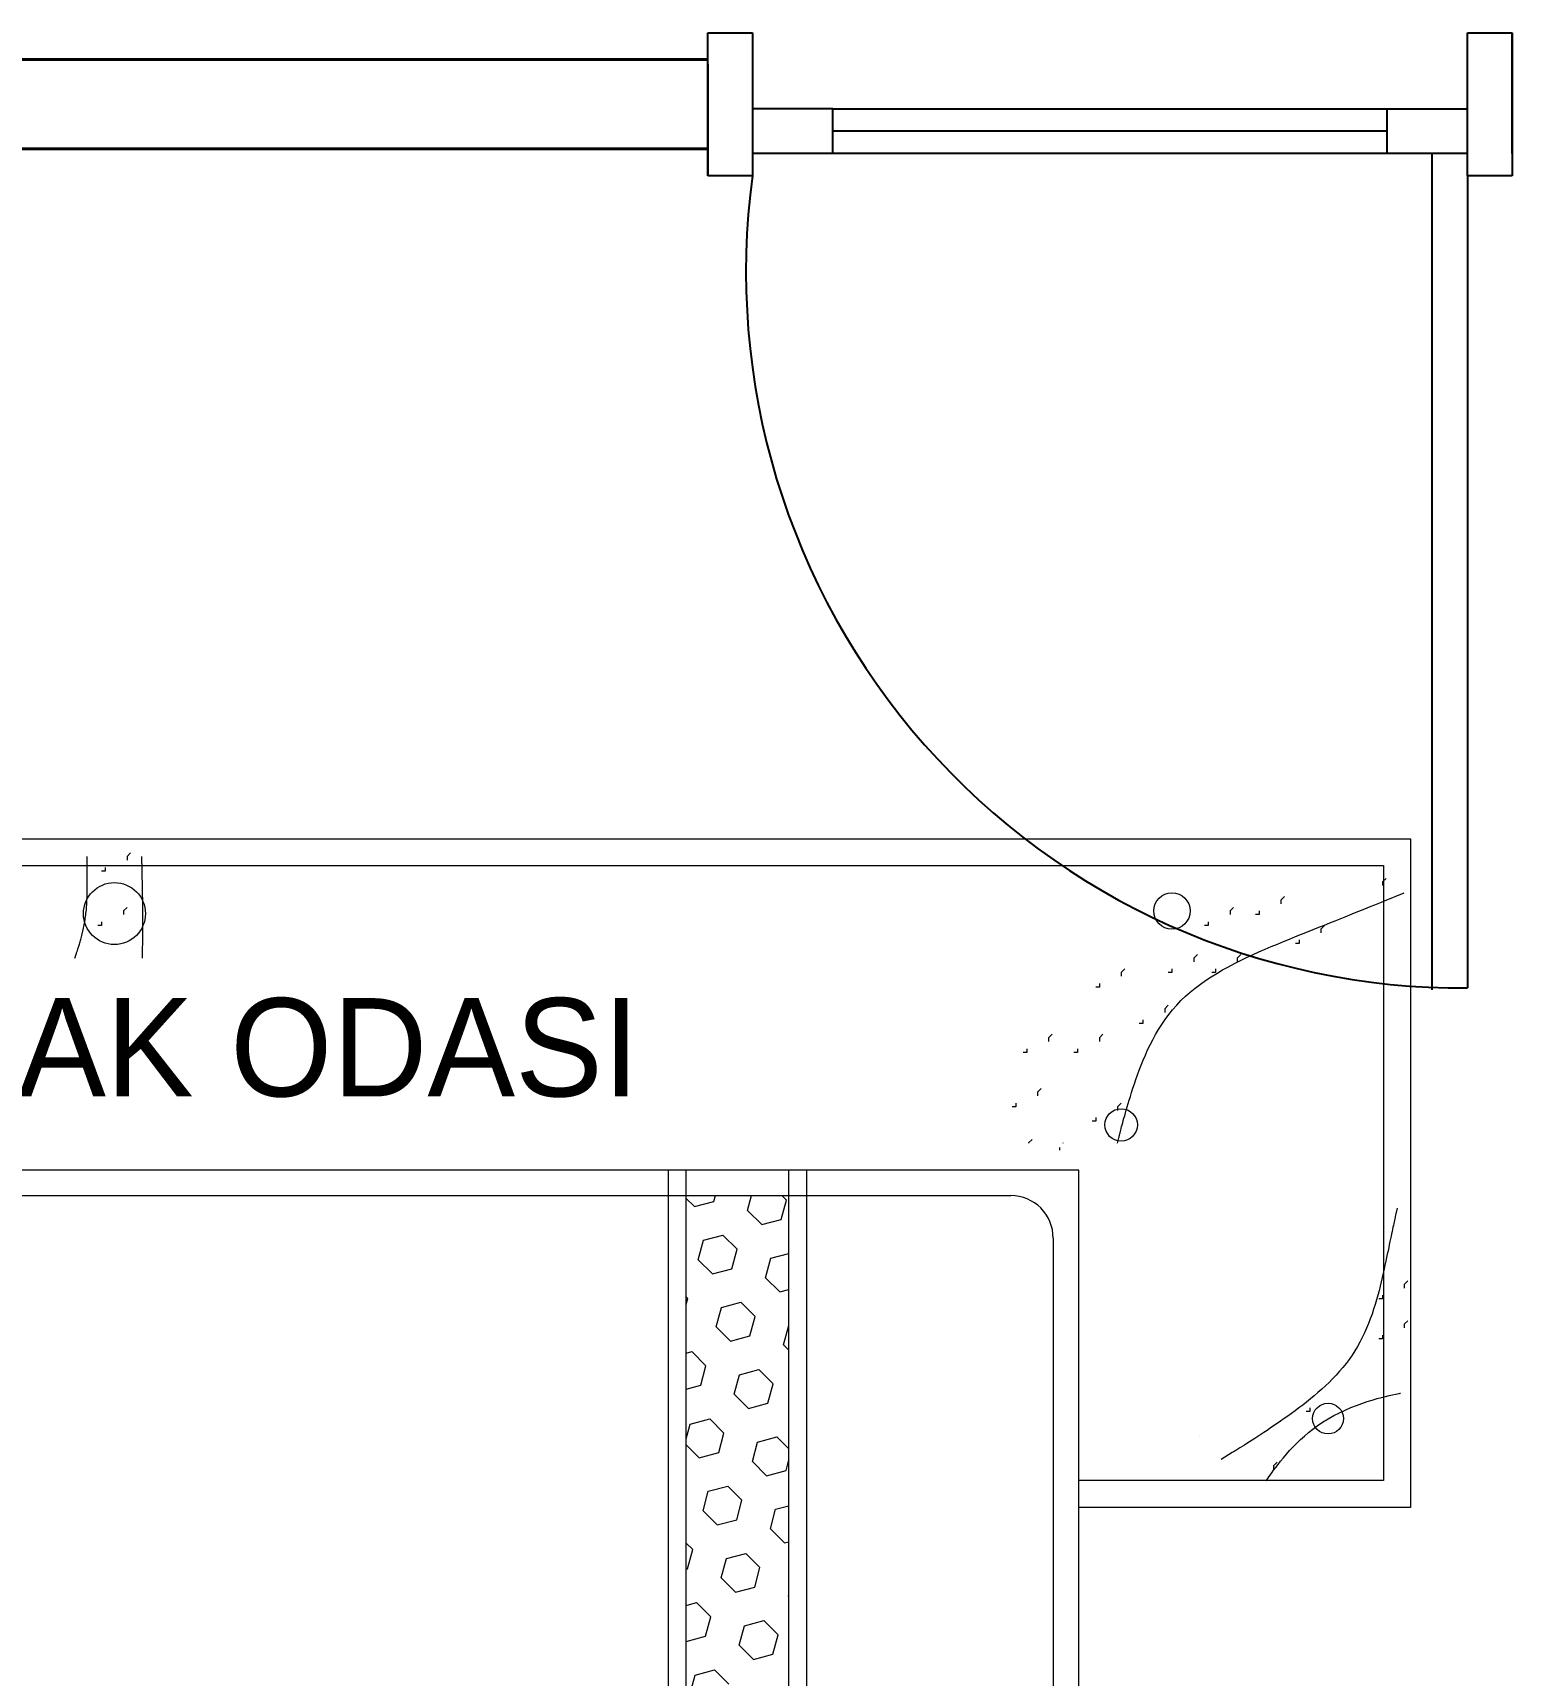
# Model space of a CAD drawing. Header units: millimetres. Extents: x 27 to 3754, y 31 to 1224.
# Drawn here: x 2282.2 to 2447.7, y 407.2 to 591 of the extents above; entities that cross this region are included whole.
import ezdxf

# ---------------------------------------------------------------- set-up
doc = ezdxf.new("R2010")
doc.units = ezdxf.units.MM
for name, color, linetype, lineweight in [('duvar_40', 255, 'Continuous', 40), ('forniture', 253, 'Continuous', 9), ('S_KAPI_25', 144, 'Continuous', 25), ('yazı', 255, 'Continuous', 20)]:
    doc.layers.add(name, color=color, linetype=linetype, lineweight=lineweight)
doc.styles.get("Standard").update_dxf_attribs({"font": 'EtrFont'})

# ---------------------------------------------------------------- blocks, each defined once
blk = doc.blocks.new('ıu')
at = {"layer": 'forniture'}
for p, q in [((17487.322519, 12656.733964), (17735.268017, 12656.733964)), ((17735.268017, 12656.733964), (17735.268017, 12581.902031)), ((17592.083699, 12655.15483), (17591.677584, 12654.749013)), ((17591.677584, 12654.749013), (17591.677584, 12654.343195)), ((17490.322519, 12653.733964), (17732.268017, 12653.733964)), ((17589.24099, 12653.125743), (17588.834874, 12653.125743)), ((17589.24099, 12653.531561), (17589.24099, 12653.125743)), ((17732.543476, 12652.314067), (17732.137361, 12651.908249)), ((17732.268017, 12653.733964), (17732.268017, 12584.902031)), ((17721.172606, 12650.284979), (17720.766491, 12649.879162)), ((17732.137361, 12651.908249), (17732.137361, 12651.502432)), ((17591.677617, 12649.067506), (17591.271501, 12648.661689)), ((17591.271501, 12648.661689), (17591.271501, 12648.255871)), ((17715.487188, 12649.067506), (17715.081072, 12648.661689)), ((17715.081072, 12648.661689), (17715.081072, 12648.255871)), ((17718.329897, 12648.661709), (17718.329897, 12648.255892)), ((17720.766491, 12649.879162), (17720.766491, 12649.473344)), ((17588.834908, 12647.038419), (17588.428792, 12647.038419)), ((17588.834908, 12647.444236), (17588.834908, 12647.038419)), ((17712.644479, 12647.038419), (17712.238363, 12647.038419)), ((17712.644479, 12647.444236), (17712.644479, 12647.038419)), ((17718.329897, 12648.255892), (17717.923781, 12648.255892)), ((17725.639745, 12647.038398), (17725.233629, 12646.63258)), ((17725.233629, 12646.63258), (17725.233629, 12646.226763)), ((17722.797035, 12645.00931), (17722.39092, 12645.00931)), ((17722.797035, 12645.415128), (17722.797035, 12645.00931)), ((17711.426165, 12643.791837), (17711.020049, 12643.38602)), ((17711.020049, 12643.38602), (17711.020049, 12642.980202)), ((17716.299386, 12643.791837), (17715.89327, 12643.38602)), ((17715.89327, 12643.38602), (17715.89327, 12642.980202)), ((17703.30412, 12642.168567), (17702.898004, 12641.76275)), ((17702.898004, 12641.76275), (17702.898004, 12641.356932)), ((17708.583456, 12641.76275), (17708.17734, 12641.76275)), ((17708.583456, 12642.168567), (17708.583456, 12641.76275)), ((17713.456676, 12641.76275), (17713.050561, 12641.76275)), ((17713.456676, 12642.168567), (17713.456676, 12641.76275)), ((17700.461411, 12640.13948), (17700.055295, 12640.13948)), ((17700.461411, 12640.545297), (17700.461411, 12640.13948)), ((17708.17734, 12638.110351), (17707.771225, 12637.704534)), ((17707.771225, 12637.704534), (17707.771225, 12637.298716)), ((17705.334631, 12636.081264), (17704.928515, 12636.081264)), ((17705.334631, 12636.487081), (17705.334631, 12636.081264)), ((17695.182074, 12634.86379), (17694.775959, 12634.457973)), ((17694.775959, 12634.457973), (17694.775959, 12634.052155)), ((17700.867493, 12634.86379), (17700.461377, 12634.457973)), ((17700.461377, 12634.457973), (17700.461377, 12634.052155)), ((17692.339365, 12632.834703), (17691.933249, 12632.834703)), ((17692.339365, 12633.24052), (17692.339365, 12632.834703)), ((17698.024784, 12632.834703), (17697.618668, 12632.834703)), ((17698.024784, 12633.24052), (17698.024784, 12632.834703)), ((17693.963761, 12628.776466), (17693.557645, 12628.370648)), ((17693.557645, 12628.370648), (17693.557645, 12627.964831)), ((17691.121052, 12626.747378), (17690.714936, 12626.747378)), ((17691.121052, 12627.153196), (17691.121052, 12626.747378)), ((17702.898004, 12627.153196), (17702.491888, 12626.747378)), ((17702.491888, 12626.747378), (17702.491888, 12626.341561)), ((17700.055295, 12625.124109), (17699.649179, 12625.124109)), ((17700.055295, 12625.529926), (17700.055295, 12625.124109)), ((17692.930378, 12623.100847), (17692.524262, 12622.69503)), ((17692.524262, 12622.69503), (17692.524262, 12622.681182)), ((17696.400388, 12622.689162), (17696.392402, 12622.681182)), ((17695.994272, 12622.181182), (17695.994272, 12621.877527)), ((17698.1489, 12619.658247), (17518.1489, 12619.658247)), ((17698.1489, 12619.658247), (17519.8489, 12619.658247)), ((17652.247739, 12504.149637), (17652.247739, 12619.658247)), ((17654.247739, 12504.524367), (17654.247739, 12619.658247)), ((17665.725751, 12505.391992), (17665.725751, 12619.658247)), ((17667.725751, 12505.391992), (17667.725751, 12619.658247)), ((17698.1489, 12419.658247), (17698.1489, 12619.658247)), ((17525.7489, 12616.808247), (17690.5489, 12616.808247)), ((17527.4489, 12616.808247), (17690.5489, 12616.808247)), ((17654.247739, 12616.484262), (17655.162167, 12615.569833)), ((17655.162172, 12615.569833), (17657.335505, 12616.152176)), ((17657.335502, 12616.15218), (17657.511295, 12616.808247)), ((17661.099826, 12615.143533), (17661.545885, 12616.808247)), ((17664.864149, 12614.134885), (17665.446492, 12616.308218)), ((17664.946458, 12616.808247), (17665.44649, 12616.308214)), ((17661.099824, 12615.143529), (17662.690814, 12613.552538)), ((17662.690819, 12613.552539), (17664.864152, 12614.134881)), ((17655.588474, 12609.632181), (17656.170817, 12611.805514)), ((17656.170819, 12611.80551), (17658.344152, 12612.387853)), ((17658.344148, 12612.387853), (17659.935138, 12610.796862)), ((17695.2989, 12612.058247), (17695.2989, 12462.305016)), ((17659.352797, 12608.623533), (17659.93514, 12610.796866)), ((17663.117121, 12607.614886), (17663.699464, 12609.788219)), ((17663.699466, 12609.788215), (17665.725751, 12610.331157)), ((17655.588472, 12609.632177), (17657.179462, 12608.041186)), ((17657.179467, 12608.041187), (17659.3528, 12608.62353)), ((17663.117119, 12607.614882), (17664.708109, 12606.023892)), ((17664.708113, 12606.023892), (17665.725751, 12606.296567)), ((17734.98007, 12607.267973), (17734.573954, 12606.862156)), ((17734.573954, 12606.862156), (17734.573954, 12606.456338)), ((17654.247739, 12605.461558), (17654.423786, 12605.28551)), ((17654.247739, 12604.628489), (17654.423788, 12605.285514)), ((17657.605769, 12602.103534), (17658.188112, 12604.276867)), ((17658.188114, 12604.276863), (17660.361447, 12604.859206)), ((17660.361443, 12604.859206), (17661.952433, 12603.268216)), ((17732.137361, 12605.238886), (17731.731245, 12605.238886)), ((17732.137361, 12605.644703), (17732.137361, 12605.238886)), ((17661.370092, 12601.094886), (17661.952435, 12603.26822)), ((17734.98007, 12602.80396), (17734.573954, 12602.398143)), ((17734.573954, 12602.398143), (17734.573954, 12601.992325)), ((17657.605767, 12602.10353), (17659.196757, 12600.51254)), ((17659.196762, 12600.51254), (17661.370095, 12601.094883)), ((17665.134415, 12600.086239), (17665.716758, 12602.259572)), ((17665.716761, 12602.259569), (17665.725751, 12602.261978)), ((17732.137361, 12600.774873), (17731.731245, 12600.774873)), ((17732.137361, 12601.18069), (17732.137361, 12600.774873)), ((17654.247739, 12599.186453), (17654.850095, 12599.347854)), ((17654.850091, 12599.347854), (17656.441081, 12597.756864)), ((17665.134414, 12600.086235), (17665.725751, 12599.494897)), ((17655.85874, 12595.583535), (17656.441083, 12597.756868)), ((17660.205409, 12596.748217), (17662.378742, 12597.330559)), ((17662.378738, 12597.330559), (17663.969728, 12595.739569)), ((17654.247739, 12595.151864), (17655.858743, 12595.583531)), ((17659.623064, 12594.574887), (17660.205406, 12596.74822)), ((17663.387387, 12593.56624), (17663.96973, 12595.739573)), ((17659.623062, 12594.574883), (17661.214052, 12592.983893)), ((17661.214056, 12592.983893), (17663.387389, 12593.566236)), ((17654.694057, 12591.236865), (17656.86739, 12591.819208)), ((17656.867386, 12591.819207), (17658.458376, 12590.228217)), ((17724.015315, 12592.65844), (17723.6092, 12592.65844)), ((17724.015315, 12593.064258), (17724.015315, 12592.65844)), ((17654.247739, 12589.571196), (17654.694054, 12591.236868)), ((17657.876035, 12588.054888), (17658.458378, 12590.228221)), ((17662.222704, 12589.21957), (17664.396037, 12589.801913)), ((17664.396032, 12589.801912), (17665.725751, 12588.472193)), ((17711.663962, 12590.009777), (17711.663962, 12590.009777)), ((17654.247739, 12588.927502), (17655.7027, 12587.472541)), ((17655.702704, 12587.472541), (17657.876038, 12588.054884)), ((17661.640358, 12587.04624), (17662.222701, 12589.219573)), ((17661.640356, 12587.046236), (17663.231347, 12585.455246)), ((17663.231351, 12585.455247), (17665.404684, 12586.037589)), ((17665.404682, 12586.037593), (17665.725751, 12587.235841)), ((17720.360408, 12586.976954), (17719.954293, 12586.571136)), ((17719.954293, 12586.571136), (17719.954293, 12586.165319)), ((17656.711352, 12583.708218), (17658.884685, 12584.290561)), ((17658.884681, 12584.29056), (17660.475671, 12582.69957)), ((17732.268017, 12584.902031), (17698.1489, 12584.902031)), ((17656.129006, 12581.534888), (17656.711349, 12583.708222)), ((17659.89333, 12580.526241), (17660.475673, 12582.699574)), ((17656.129005, 12581.534884), (17657.719995, 12579.943894)), ((17657.719999, 12579.943895), (17659.893332, 12580.526237)), ((17663.657653, 12579.517594), (17664.239996, 12581.690927)), ((17664.239999, 12581.690923), (17665.725751, 12582.089029)), ((17735.268017, 12581.902031), (17698.1489, 12581.902031)), ((17663.657651, 12579.51759), (17665.248642, 12577.926599)), ((17654.247739, 12577.904798), (17654.964319, 12577.188218)), ((17654.381978, 12575.014889), (17654.964321, 12577.188222)), ((17658.728647, 12576.179571), (17660.90198, 12576.761914)), ((17660.901975, 12576.761914), (17662.492966, 12575.170923)), ((17665.248646, 12577.9266), (17665.725751, 12578.05444)), ((17654.247739, 12574.978916), (17654.38198, 12575.014886)), ((17658.146301, 12574.006242), (17658.728644, 12576.179575)), ((17661.910625, 12572.997594), (17662.492967, 12575.170927)), ((17658.146299, 12574.006238), (17659.73729, 12572.415247)), ((17659.737294, 12572.415248), (17661.910627, 12572.997591)), ((17654.247739, 12570.944326), (17655.390628, 12571.250562)), ((17655.390623, 12571.250562), (17656.981614, 12569.659572)), ((17665.674946, 12571.988943), (17665.725751, 12571.938138)), ((17665.674948, 12571.988947), (17665.725751, 12572.178548)), ((17656.399273, 12567.486242), (17656.981616, 12569.659576)), ((17660.745941, 12568.650924), (17662.919275, 12569.233267)), ((17662.91927, 12569.233267), (17664.51026, 12567.642277)), ((17654.247739, 12566.909736), (17656.399275, 12567.486239)), ((17660.163596, 12566.477595), (17660.745939, 12568.650928)), ((17663.927919, 12565.468948), (17664.510262, 12567.642281)), ((17660.163594, 12566.477591), (17661.754584, 12564.886601)), ((17655.23459, 12563.139573), (17657.407923, 12563.721915)), ((17657.407918, 12563.721915), (17658.998908, 12562.130925)), ((17661.754589, 12564.886601), (17663.927922, 12565.468944)), ((17654.652244, 12560.966243), (17655.234587, 12563.139576))]:
    blk.add_line(p, q, dxfattribs=at)
at = {"layer": 'forniture', "flags": 128}
blk.add_lwpolyline([(17719.142095, 12584.902031), (17719.159653, 12584.929648), (17719.211623, 12585.009914), (17719.296949, 12585.138949), (17719.414575, 12585.312874), (17719.563444, 12585.52781), (17719.742501, 12585.779877), (17719.950689, 12586.065195), (17720.186953, 12586.379887), (17720.450235, 12586.720071), (17720.739481, 12587.08187), (17721.053633, 12587.461403), (17721.391636, 12587.854792), (17721.752433, 12588.258156), (17722.134969, 12588.667617), (17722.538187, 12589.079295), (17722.961031, 12589.489312), (17723.402446, 12589.893787), (17723.861374, 12590.288841), (17724.336759, 12590.670595), (17724.827547, 12591.03517), (17724.827547, 12591.03517), (17725.434393, 12591.44553), (17726.056819, 12591.826508), (17726.689776, 12592.179003), (17727.328214, 12592.503919), (17727.967082, 12592.802158), (17728.601331, 12593.07462), (17729.225912, 12593.322207), (17729.835773, 12593.545822), (17730.425866, 12593.746366), (17730.99114, 12593.92474), (17731.526545, 12594.081847), (17732.027032, 12594.218588), (17732.487551, 12594.335864), (17732.903051, 12594.434579), (17733.268483, 12594.515632), (17733.578796, 12594.579926), (17733.828942, 12594.628364), (17734.01387, 12594.661845), (17734.12853, 12594.681273), (17734.167872, 12594.687548), (17734.167872, 12594.687548)], dxfattribs=at)
at = {"layer": 'forniture'}
for points in [[(17585.830468, 12643.372955, 0), (17585.830468, 12643.372955, 0), (17585.901974, 12643.569988, 0), (17585.913239, 12643.601046, 0), (17585.92559, 12643.635215, 0), (17585.939042, 12643.67265, 0), (17585.953609, 12643.713505, 0), (17585.969305, 12643.757935, 0), (17585.986144, 12643.806097, 0), (17586.00414, 12643.858143, 0), (17586.023307, 12643.914231, 0), (17586.043659, 12643.974514, 0), (17586.065211, 12644.039147, 0), (17586.087977, 12644.108287, 0), (17586.11197, 12644.182087, 0), (17586.137204, 12644.260703, 0), (17586.163695, 12644.344289, 0), (17586.191455, 12644.433001, 0), (17586.220499, 12644.526994, 0), (17586.250842, 12644.626423, 0), (17586.282496, 12644.731442, 0), (17586.315477, 12644.842207, 0), (17586.349798, 12644.958873, 0), (17586.385439, 12645.081527, 0), (17586.422244, 12645.209978, 0), (17586.460023, 12645.34397, 0), (17586.498584, 12645.483245, 0), (17586.537737, 12645.627546, 0), (17586.577292, 12645.776615, 0), (17586.617058, 12645.930195, 0), (17586.656845, 12646.088027, 0), (17586.696461, 12646.249855, 0), (17586.735717, 12646.41542, 0), (17586.774421, 12646.584466, 0), (17586.812384, 12646.756734, 0), (17586.849415, 12646.931968, 0), (17586.885322, 12647.109909, 0), (17586.919917, 12647.2903, 0), (17586.953007, 12647.472884, 0), (17586.984403, 12647.657402, 0), (17587.013913, 12647.843598, 0), (17587.041348, 12648.031213, 0), (17587.066517, 12648.219991, 0), (17587.089281, 12648.40968, 0), (17587.109712, 12648.600062, 0), (17587.127933, 12648.790921, 0), (17587.144067, 12648.982046, 0), (17587.158238, 12649.173222, 0), (17587.170568, 12649.364238, 0), (17587.181182, 12649.554879, 0), (17587.190202, 12649.744933, 0), (17587.197753, 12649.934186, 0), (17587.203957, 12650.122425, 0), (17587.208937, 12650.309437, 0), (17587.212818, 12650.495009, 0), (17587.215721, 12650.678928, 0), (17587.217772, 12650.86098, 0), (17587.219092, 12651.040953, 0), (17587.219806, 12651.218632, 0), (17587.220037, 12651.393806, 0), (17587.219907, 12651.566261, 0), (17587.219541, 12651.735784, 0), (17587.219062, 12651.902161, 0), (17587.218572, 12652.065188, 0), (17587.218093, 12652.224697, 0), (17587.217625, 12652.380527, 0), (17587.217169, 12652.532519, 0), (17587.216724, 12652.680513, 0), (17587.216292, 12652.824348, 0), (17587.215873, 12652.963865, 0), (17587.215468, 12653.098904, 0), (17587.215076, 12653.229304, 0), (17587.214699, 12653.354907, 0), (17587.214337, 12653.475552, 0), (17587.21399, 12653.591079, 0), (17587.213659, 12653.701328, 0), (17587.213344, 12653.806139, 0), (17587.213046, 12653.905352, 0), (17587.212765, 12653.998808, 0), (17587.212502, 12654.086346, 0), (17587.212258, 12654.167807, 0), (17587.212032, 12654.24303, 0), (17587.210512, 12654.749013, 0), (17587.210512, 12654.749013, 0)], [(17593.302013, 12654.749013, 0), (17593.302013, 12654.749013, 0), (17593.314812, 12654.110015, 0), (17593.316827, 12654.009453, 0), (17593.319023, 12653.899785, 0), (17593.321393, 12653.78149, 0), (17593.323925, 12653.655049, 0), (17593.326612, 12653.520939, 0), (17593.329442, 12653.37964, 0), (17593.332407, 12653.231633, 0), (17593.335496, 12653.077394, 0), (17593.338701, 12652.917405, 0), (17593.342011, 12652.752145, 0), (17593.345417, 12652.582091, 0), (17593.34891, 12652.407725, 0), (17593.35248, 12652.229524, 0), (17593.356116, 12652.047969, 0), (17593.35981, 12651.863538, 0), (17593.363553, 12651.676711, 0), (17593.367333, 12651.487967, 0), (17593.371143, 12651.297785, 0), (17593.374971, 12651.106645, 0), (17593.37881, 12650.915026, 0), (17593.382646, 12650.723329, 0), (17593.38646, 12650.531648, 0), (17593.390229, 12650.339998, 0), (17593.393933, 12650.148396, 0), (17593.397547, 12649.956857, 0), (17593.40105, 12649.765396, 0), (17593.404421, 12649.57403, 0), (17593.407636, 12649.382774, 0), (17593.410674, 12649.191643, 0), (17593.413512, 12649.000655, 0), (17593.416129, 12648.809824, 0), (17593.418501, 12648.619166, 0), (17593.420607, 12648.428696, 0), (17593.422426, 12648.238432, 0), (17593.423933, 12648.048388, 0), (17593.425108, 12647.858579, 0), (17593.425928, 12647.669023, 0), (17593.426371, 12647.479734, 0), (17593.426415, 12647.290729, 0), (17593.426038, 12647.102022, 0), (17593.425227, 12646.913702, 0), (17593.424007, 12646.726145, 0), (17593.422412, 12646.539798, 0), (17593.420479, 12646.355109, 0), (17593.418241, 12646.172526, 0), (17593.415733, 12645.992497, 0), (17593.41299, 12645.815469, 0), (17593.410047, 12645.64189, 0), (17593.406939, 12645.472209, 0), (17593.4037, 12645.306871, 0), (17593.400364, 12645.146327, 0), (17593.396968, 12644.991022, 0), (17593.393545, 12644.841406, 0), (17593.39013, 12644.697925, 0), (17593.386758, 12644.561028, 0), (17593.383465, 12644.431163, 0), (17593.380283, 12644.308776, 0), (17593.377249, 12644.194317, 0), (17593.374397, 12644.088232, 0), (17593.354992, 12643.372955, 0), (17593.354992, 12643.372955, 0)], [(17702.506572, 12622.681182, 0), (17702.506572, 12622.681182, 0), (17702.644348, 12623.270475, 0), (17702.666106, 12623.363426, 0), (17702.690282, 12623.46604, 0), (17702.717226, 12623.579142, 0), (17702.74729, 12623.703556, 0), (17702.780825, 12623.840106, 0), (17702.81818, 12623.989616, 0), (17702.859709, 12624.15291, 0), (17702.90576, 12624.330812, 0), (17702.956687, 12624.524147, 0), (17703.012838, 12624.733739, 0), (17703.074566, 12624.960411, 0), (17703.142221, 12625.204988, 0), (17703.216155, 12625.468295, 0), (17703.296717, 12625.751154, 0), (17703.38426, 12626.054391, 0), (17703.479134, 12626.378829, 0), (17703.58169, 12626.725292, 0), (17703.69228, 12627.094606, 0), (17703.811253, 12627.487593, 0), (17703.938962, 12627.905078, 0), (17704.075847, 12628.347381, 0), (17704.222712, 12628.8128, 0), (17704.380451, 12629.299132, 0), (17704.549957, 12629.804172, 0), (17704.732126, 12630.325714, 0), (17704.92785, 12630.861553, 0), (17705.138024, 12631.409485, 0), (17705.363542, 12631.967305, 0), (17705.605297, 12632.532808, 0), (17705.864184, 12633.103789, 0), (17706.141096, 12633.678043, 0), (17706.436927, 12634.253366, 0), (17706.752572, 12634.827551, 0), (17707.088924, 12635.398395, 0), (17707.446877, 12635.963693, 0), (17707.827325, 12636.521239, 0), (17708.231163, 12637.068829, 0), (17708.659283, 12637.604257, 0), (17709.11258, 12638.12532, 0), (17709.591949, 12638.629812, 0), (17710.097831, 12639.11602, 0), (17710.628865, 12639.584204, 0), (17711.183239, 12640.035115, 0), (17711.75914, 12640.469504, 0), (17712.354756, 12640.888122, 0), (17712.968274, 12641.291722, 0), (17713.597882, 12641.681054, 0), (17714.241767, 12642.05687, 0), (17714.898117, 12642.419922, 0), (17715.565118, 12642.77096, 0), (17716.240959, 12643.110736, 0), (17716.923827, 12643.440001, 0), (17717.61191, 12643.759507, 0), (17718.303395, 12644.070005, 0), (17718.996468, 12644.372247, 0), (17719.689319, 12644.666984, 0), (17720.380135, 12644.954968, 0), (17721.067102, 12645.236949, 0), (17721.748408, 12645.513679, 0), (17722.422241, 12645.78591, 0), (17723.086928, 12646.054201, 0), (17723.741351, 12646.31835, 0), (17724.384534, 12646.577963, 0), (17725.0155, 12646.832643, 0), (17725.633271, 12647.081998, 0), (17726.236869, 12647.325632, 0), (17726.825318, 12647.563152, 0), (17727.39764, 12647.794161, 0), (17727.952857, 12648.018268, 0), (17728.489994, 12648.235075, 0), (17729.008071, 12648.44419, 0), (17729.506113, 12648.645218, 0), (17729.983141, 12648.837764, 0), (17730.438179, 12649.021434, 0), (17730.870248, 12649.195833, 0), (17731.278373, 12649.360567, 0), (17731.661575, 12649.515241, 0), (17732.018876, 12649.659461, 0), (17732.349301, 12649.792832, 0), (17734.573988, 12650.690797, 0), (17734.573988, 12650.690797, 0)], [(17733.76179, 12615.384406, 0), (17733.76179, 12615.384406, 0), (17733.595733, 12614.600697, 0), (17733.569567, 12614.477208, 0), (17733.54084, 12614.341633, 0), (17733.509483, 12614.193643, 0), (17733.475425, 12614.032906, 0), (17733.438596, 12613.859093, 0), (17733.398927, 12613.671874, 0), (17733.356348, 12613.470919, 0), (17733.310787, 12613.255897, 0), (17733.262177, 12613.026479, 0), (17733.210446, 12612.782334, 0), (17733.155524, 12612.523132, 0), (17733.097343, 12612.248544, 0), (17733.035831, 12611.958238, 0), (17732.970919, 12611.651885, 0), (17732.902536, 12611.329155, 0), (17732.830614, 12610.989718, 0), (17732.755082, 12610.633243, 0), (17732.67587, 12610.259401, 0), (17732.592908, 12609.867861, 0), (17732.506126, 12609.458293, 0), (17732.415351, 12609.030673, 0), (17732.320003, 12608.586199, 0), (17732.219394, 12608.126376, 0), (17732.112842, 12607.652706, 0), (17731.99966, 12607.166696, 0), (17731.879165, 12606.669848, 0), (17731.750671, 12606.163666, 0), (17731.613494, 12605.649656, 0), (17731.466949, 12605.12932, 0), (17731.31035, 12604.604163, 0), (17731.143014, 12604.07569, 0), (17730.964255, 12603.545403, 0), (17730.773389, 12603.014808, 0), (17730.56973, 12602.485409, 0), (17730.352595, 12601.958708, 0), (17730.121298, 12601.436212, 0), (17729.875154, 12600.919423, 0), (17729.613478, 12600.409846, 0), (17729.335587, 12599.908985, 0), (17729.040794, 12599.418344, 0), (17728.72874, 12598.939148, 0), (17728.400358, 12598.471508, 0), (17728.056907, 12598.015256, 0), (17727.699645, 12597.570224, 0), (17727.329831, 12597.136244, 0), (17726.948724, 12596.713146, 0), (17726.557581, 12596.300765, 0), (17726.157661, 12595.89893, 0), (17725.750223, 12595.507474, 0), (17725.336524, 12595.126229, 0), (17724.917824, 12594.755027, 0), (17724.49538, 12594.393699, 0), (17724.070451, 12594.042078, 0), (17723.644296, 12593.699994, 0), (17723.218172, 12593.367282, 0), (17722.793339, 12593.043771, 0), (17722.371055, 12592.729294, 0), (17721.952577, 12592.423682, 0), (17721.539165, 12592.126768, 0), (17721.132077, 12591.838384, 0), (17720.732435, 12591.558403, 0), (17720.340815, 12591.286866, 0), (17719.957658, 12591.023857, 0), (17719.583403, 12590.76946, 0), (17719.218491, 12590.523757, 0), (17718.863362, 12590.286833, 0), (17718.518456, 12590.058769, 0), (17718.184212, 12589.839651, 0), (17717.861072, 12589.62956, 0), (17717.549474, 12589.428581, 0), (17717.24986, 12589.236796, 0), (17716.96267, 12589.05429, 0), (17716.688342, 12588.881145, 0), (17716.427318, 12588.717444, 0), (17716.180038, 12588.563272, 0), (17715.946942, 12588.418711, 0), (17715.728469, 12588.283845, 0), (17715.52506, 12588.158757, 0), (17715.337156, 12588.043531, 0), (17714.072916, 12587.269706, 0), (17714.072916, 12587.269706, 0)]]:
    blk.add_polyline3d(points, dxfattribs=at)
for centre, radius in [((17590.271229, 12648.36889), 3.467628), ((17708.583456, 12648.661709), 2.029621), ((17702.898038, 12624.71827), 1.815123), ((17726.04586, 12591.846805), 1.722361)]:
    blk.add_circle(centre, radius, dxfattribs=at)
blk.add_arc((17690.5489, 12612.058247), 4.75, 0, 90, dxfattribs=at)
blk = doc.blocks.new('ıo')
at = {"layer": 'S_KAPI_25'}
for p, q in [((-14691.31085, 177.022359), (-14675.31085, 177.022359)), ((-14687.81085, 177.022359), (-14691.31085, 177.022359)), ((-14691.31085, 172.022359), (-14691.31085, 177.022359)), ((-14677.81085, 177.022359), (-14687.81085, 177.022359)), ((-14677.81085, 177.022359), (-14675.31085, 177.022359)), ((-14675.31085, 177.022359), (-14675.31085, 172.022359)), ((-14675.31085, 172.022359), (-14691.31085, 172.022359)), ((-14682.81085, 163.022359), (-14682.81085, 172.022359)), ((-14677.81085, 172.022359), (-14677.81085, 163.022359)), ((-14675.31085, 172.022359), (-14584.410389, 172.022359)), ((-14677.81085, 168.022359), (-14584.212815, 168.022359)), ((-14682.81085, 101.022359), (-14682.81085, 163.022359)), ((-14677.81085, 163.022359), (-14682.81085, 163.022359)), ((-14680.31085, 163.022359), (-14680.31085, 101.022359)), ((-14677.81085, 163.022359), (-14677.81085, 101.022359)), ((-14682.81085, 101.022359), (-14682.81085, 92.022359)), ((-14677.81085, 101.022359), (-14682.81085, 101.022359)), ((-14677.81085, 101.022359), (-14677.81085, 92.022359)), ((-14691.31085, 92.022359), (-14675.31085, 92.022359)), ((-14691.31085, 87.022359), (-14691.31085, 92.022359)), ((-14675.31085, 92.022359), (-14675.31085, 87.022359)), ((-14675.31085, 87.022359), (-14691.31085, 87.022359)), ((-14687.81085, 87.022359), (-14691.31085, 87.022359)), ((-14687.81085, 87.022359), (-14677.81085, 87.022359)), ((-14677.81085, 87.022359), (-14675.31085, 87.022359))]:
    blk.add_line(p, q, dxfattribs=at)
blk.add_arc((-14664.59261, 171.486784), 80.18401, 262.318249, 0.3827, dxfattribs=at)

msp = doc.modelspace()

# ---------------------------------------------------------------- linework, layer by layer
at = {"layer": 'duvar_40'}
for p, q in [((2324.73, 588), (2264.73, 588)), ((2324.73, 588), (2324.73, 588)), ((2357.66, 588), (2324.73, 588)), ((2334.73, 578), (2274.73, 578)), ((2334.73, 578), (2334.73, 578)), ((2357.66, 578), (2334.73, 578))]:
    msp.add_line(p, q, dxfattribs=at)

# ---------------------------------------------------------------- block references
at = {"layer": 'forniture'}
msp.add_blockref('ıu', (-15298.98, -12155.95), dxfattribs=at)
at = {"layer": 'S_KAPI_25', "rotation": 270}
msp.add_blockref('ıo', (2270.64, -14100.32), dxfattribs=at)

# ---------------------------------------------------------------- texts
at = {"layer": 'yazı', "color": 40}
msp.add_text('EBV.YATAK ODASI', height=11.0004, rotation=360, dxfattribs=at).set_placement((2218.4, 471.96, 0.01))

doc.saveas('drawing.dxf')
